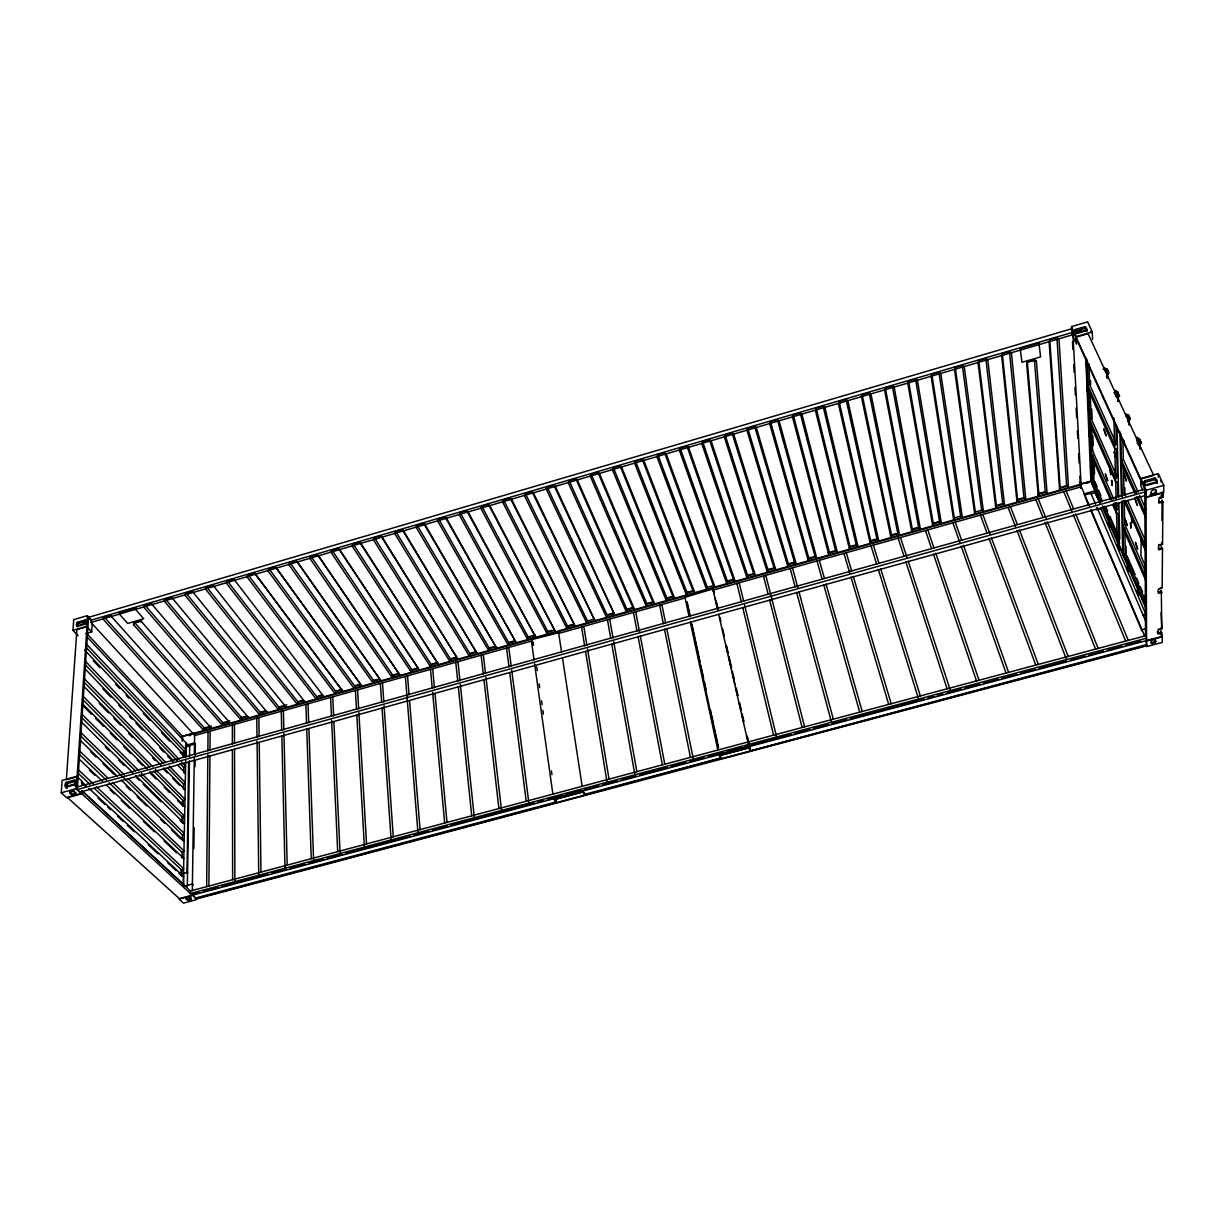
<?xml version="1.0" encoding="UTF-8"?>
<svg xmlns="http://www.w3.org/2000/svg" width="1225" height="1225" viewBox="0 0 1225 1225"><rect width="100%" height="100%" fill="white"/><g stroke="black" fill="none" stroke-linecap="round" stroke-linejoin="round"><path stroke-width="1.5" d="M1157.12 483.37A5.773 4.287 -3.5 0 0 1154.777 479.633L1154.792 477.964L1144.548 480.828L1144.548 482.497A5.757 4.287 -3.5 0 0 1144.364 484.227M1158.253 477.26L1158.283 473.616L1140.781 478.516L1140.827 485.758L1142.833 490.184M192.233 895.215L81.478 793.402L67.283 797.353L179.386 898.645L1161.683 636.556L1160.978 631.074L1161.729 632.804L1158.069 633.784L1158.084 629.895L1161.759 628.9L1161.315 590.527M208.893 886.012L209.934 756.085M209.98 750.343L210.133 731.233M206.657 886.609L207.837 754.753M207.882 750.94L208.051 731.83M1161.132 612.515L1161.759 628.9M1161.912 520.411L1162.096 500.152L1162.923 501.959L1162.54 544.283L1158.59 545.37L1158.574 549.857L1162.494 548.785L1161.698 546.993M1162.158 492.159L1162.969 497.12L1158.881 498.269L1158.85 503.092L1162.923 501.959M1161.683 636.556L1161.729 632.804M1162.494 548.785L1162.127 588.107L1158.329 589.133L1158.314 593.298L1162.096 592.272M1162.969 497.12L1163.015 492.404L1146.003 497.136L1146.569 640.583M1160.902 633.585L1162.28 636.786L1162.219 642.436L1146.738 646.57L1146.278 639.894L1146.6 645.835L196.337 898.982L192.248 894.51L199.644 892.535M1158.283 473.616L1163.75 485.36L1163.673 492.634L1146.156 497.503L1144.839 494.594M193.856 848.695L194.162 827.732M195.051 766.728L195.127 761.016M195.219 755.304L195.372 743.866L194.499 742.917L185.358 745.474L186.231 746.423L186.062 755.886M81.998 785.179L82.243 781.473L76.746 776.359L62.138 780.447L61.25 792.805L66.839 797.858L81.463 793.785L81.646 790.737L190.411 890.988L190.365 893.5L1146.569 638.179L1145.543 635.76L1144.808 489.142L77.497 786.894M192.233 895.582L179.003 899.104L183.444 903.131L196.628 899.609L192.248 894.51M192.31 890.697L194.285 758.168M194.331 754.355L194.653 732.795M188.573 762.547L187.012 873.701M187.318 886.517L189.462 760.694M189.523 756.882L189.722 745.443L195.372 743.866M180.994 875.37L181.101 869.643M182.05 821.898L182.157 816.156M182.387 804.702L182.464 800.89M183.321 756.958L183.444 751.231M88.858 788.272L183.551 876.38L181.713 875.829L181.836 870.209L94.233 788.272M182.066 858.005L182.173 852.462L109.117 782.775M80.008 735.322L182.51 834.991L182.403 840.442L184.209 840.978L121.244 780.049M135.669 775.486L184.531 823.659L182.739 823.154L182.847 817.764L139.482 774.828M149.848 771.474L184.852 806.601L183.076 806.096L183.168 800.798L153.615 771M183.398 789.298L183.505 784.077L167.503 767.662M179.845 763.451L183.811 767.585L183.719 772.73L185.465 773.22L177.518 764.967M186.032 742.901L185.771 756.882L184.041 756.407L184.133 751.338L85.811 647.076M183.291 885.767L185.695 760.572M183.658 885.66L183.536 872.828M182.203 741.324L182.311 736.256L192.892 733.285M182.586 739.747L182.648 736.47L86.96 633.692M194.622 735.276L90.987 622.438L91.125 620.141L88.552 617.339L1071.768 328.744L1145.972 491.684L1145.987 495.359L80.13 792.146L77.313 789.574L88.552 617.339M85.827 633.555L91.722 631.84L92.227 623.801M81.463 793.785L75.935 788.716L76.746 776.359M91.722 631.84L86.638 626.343L87.343 615.654L73.73 619.651L72.964 630.339L78.109 635.821M133.54 624.658L133.663 623.157L140.844 620.922L229.994 722.964L228.937 721.693L223.333 723.271L222.292 725.123L133.54 624.658L134.75 622.698L223.333 723.271M1110.08 469.696L1110.723 474.749L1110.508 469.573M1111.488 480.537L1112.116 485.529L1111.917 480.414M1130.323 523.014L1130.905 528.205L1130.736 523.075M1131.364 517.808L1131.977 522.845L1131.808 517.67M1139.02 589.011L1136.739 583.697M1139.158 441.368L1140.123 440.035L1139.158 440.311C1137.014 438.535 1140.598 437.922 1139.357 440.142L1138.423 440.403M1060.222 488.147L1059.625 489.985L1049.075 341.698L1049.748 339.769L1056.915 337.656L1058.951 338.804L1068.491 487.489L1066.653 486.34L1060.222 488.147L1049.886 341.668M1038.892 494.134L1038.279 495.972L1026.657 364.101L1027.331 362.156L1034.941 360.104L1036.396 361.252L1047.115 493.491L1045.308 492.327L1038.892 494.134L1027.331 362.156M1017.638 500.106L1017.01 501.944L1001.621 355.602L1002.31 353.673L1009.431 351.575L1011.421 352.739L1025.815 499.478L1024.023 498.315L1017.638 500.106L1002.509 355.572M996.446 506.063L995.818 507.9L978.025 362.523L978.729 360.579L985.834 358.496L987.779 359.66L1004.592 505.435L1002.816 504.271L996.446 506.063L978.959 362.462M955.24 367.469L975.33 511.989L974.702 513.826L954.52 369.414L955.24 367.469L962.314 365.402L964.243 366.566L983.43 511.376L981.684 510.212L962.314 365.402M932.133 376.213L954.29 517.899L953.647 519.737L931.107 376.274L931.842 374.329L938.886 372.262L940.785 373.426L962.36 517.287L960.63 516.123L938.886 372.262M908.537 381.159L933.327 523.795L932.669 525.632L907.771 383.103L908.537 381.159L915.55 379.107L917.418 380.286L941.351 523.197L939.636 522.018L915.856 380.99M885.66 389.826L912.441 529.659L911.752 531.497L884.542 389.917L885.308 387.973L892.29 385.921L894.143 387.1L920.404 529.077L918.719 527.898L892.29 385.921M862.17 394.756L891.616 535.509L890.927 537.362L861.389 396.701L862.17 394.756L869.138 392.704L870.96 393.899L899.548 534.927L897.879 533.748L869.505 394.572M839.125 401.509L870.853 541.343L870.148 543.18L838.329 403.454L839.125 401.509L846.062 399.472L847.868 400.667L878.738 540.776L877.1 539.597L846.062 399.472M816.616 410.084L850.165 547.162L849.461 548.999L815.345 410.191L816.172 408.231L823.077 406.21L824.854 407.404L858.021 546.595L856.397 545.416L823.522 408.063M793.769 416.791L829.555 552.95L828.835 554.787L792.452 416.898L793.295 414.938L800.17 412.932L801.931 414.127L837.364 552.398L835.756 551.204L800.17 412.932M770.494 421.63L809.005 558.722L808.27 560.56L769.652 423.574L770.494 421.63L777.354 419.624L779.085 420.818L816.784 558.171L815.192 556.992L777.86 421.446M748.337 430.097L788.533 564.48L787.782 566.317L746.944 430.235L747.801 428.275L754.631 426.285L756.33 427.479L796.265 563.929L794.688 562.75L754.631 426.285M725.185 434.906L768.121 570.207L767.371 572.044L724.297 436.866L725.185 434.906L731.983 432.915L733.668 434.125L775.823 569.671L774.261 568.477L732.55 434.722M703.242 443.312L747.786 575.918L747.02 577.771L701.757 443.481L702.645 441.521L709.428 439.53L711.082 440.74L755.442 575.398L753.911 574.203L709.428 439.53M680.197 448.105L727.528 581.615L726.731 583.468L679.293 450.065L680.197 448.105L686.949 446.114L688.588 447.339L735.122 581.109L733.622 579.9L686.949 446.114M657.825 454.659L707.315 587.296L706.519 589.133L656.906 456.619L657.825 454.659L664.547 452.683L666.17 453.908L714.879 586.79L713.394 585.581L665.206 454.475M636.234 462.973L687.179 592.946L686.383 594.799L634.611 463.142L635.545 461.197L642.237 459.222L643.829 460.447L694.713 592.456L693.243 591.246L642.237 459.222M613.342 467.705L667.12 598.581L666.293 600.434L612.393 469.665L613.342 467.705L620.018 465.745L621.58 466.97L674.607 598.106L673.153 596.897L620.018 465.745M591.216 474.182L647.106 604.201L646.279 606.053L590.266 476.142L591.216 474.182L597.877 472.237L599.423 473.462L654.563 603.726L653.124 602.516L598.627 473.998M1103.832 369.307L1103.036 369.307L1107.17 369.108L1107.568 370.486L1106.634 370.746L1106.497 369.276L1104.506 368.342L1107.323 370.333L1107.676 371.925L1106.558 371.175M569.181 480.644L627.185 609.805L626.343 611.658L568.216 482.604L569.181 480.644L575.811 478.699L577.327 479.94L634.596 609.33L633.172 608.121L576.592 480.445M558.998 632.667L532.492 639.358L531.742 640.308L533.38 642.88M613.281 613.71L607.309 615.394L606.467 617.232L546.243 489.051L547.223 487.075L553.822 485.146L555.323 486.386L614.69 614.935L553.822 485.146M1118.088 394.373L1114.903 390.622L1118.425 395.093L1117.491 391.587L1116.633 392.061M593.467 619.283L587.51 620.952L586.653 622.805L524.346 495.451L525.357 493.491L531.926 491.562L533.411 492.802L594.845 620.493L531.926 491.562M573.713 624.827L567.772 626.496L566.899 628.348L502.541 501.852L503.552 499.877L510.105 497.962L511.56 499.203L575.076 626.052L510.963 499.647M1128.072 419.027L1127.781 415.153L1125.729 414.142L1128.072 419.027L1129.618 417.449L1128.654 416.776L1128.883 418.491L1128.439 414.907L1126.877 414.571M554.022 630.37L548.096 632.023L547.223 633.876L480.812 508.222L481.838 506.247L488.362 504.333L489.801 505.588L555.354 631.595L489.25 506.017M534.391 635.882L528.496 637.536L527.592 639.389L459.161 514.561L460.202 512.586L466.71 510.687L468.118 511.928L535.708 637.107L466.71 510.687M514.822 641.379L508.942 643.033L508.038 644.871L437.601 520.885L438.642 518.91L445.134 517.011L446.513 518.267L516.138 642.604L445.134 517.011M495.329 646.846L489.464 648.5L488.561 650.353L416.102 527.179L417.158 525.203L423.62 523.32L424.998 524.576L496.615 648.086L423.62 523.32M475.897 652.312L470.063 653.951L469.129 655.804L394.695 533.457L395.767 531.482L402.198 529.598L403.546 530.854L477.168 653.553L402.198 529.598M456.527 657.748L450.708 659.387L449.774 661.24L373.349 539.704L374.437 537.729L380.853 535.861L382.185 537.117L457.782 658.989L381.863 537.484M437.218 663.184L431.414 664.808L430.465 666.66L352.096 545.937L353.198 543.961L359.583 542.093L360.885 543.349L438.458 664.425L360.609 543.686M417.97 668.59L412.197 670.213L411.233 672.066L330.918 552.138L332.021 550.163L338.391 548.31L339.677 549.566L419.195 669.83L339.432 549.887M398.799 673.98L393.026 675.587L392.061 677.44L309.803 558.324L310.936 556.349L317.275 554.496L318.531 555.767L399.993 675.22L318.347 556.058M379.673 679.339L373.931 680.962L372.951 682.815L288.778 564.48L289.912 562.52L296.236 560.667L297.476 561.938L380.853 680.595L297.338 562.229M360.625 684.698L354.898 686.306L353.903 688.159L267.831 570.62L268.979 568.66L275.273 566.808L276.498 568.078L361.788 685.954L276.375 568.339M341.622 690.043L335.91 691.635L334.915 693.488L246.945 576.745L248.108 574.77L254.387 572.933L255.581 574.219L342.77 691.283L255.52 574.448M316.999 696.948L315.989 698.801L226.15 582.84L227.314 580.864L233.577 579.027L234.756 580.313L323.829 696.612L322.696 695.356L316.999 696.948L227.314 580.864M298.15 702.247L297.139 704.099L205.417 588.919L206.596 586.943L212.828 585.106L213.992 586.392L304.933 701.91L303.815 700.654L298.15 702.247L206.596 586.943M279.361 707.529L278.335 709.382L184.761 594.967L185.955 592.992L192.172 591.17L193.305 592.456L286.114 707.192L285.012 705.937L279.361 707.529L185.955 592.992M260.619 712.797L259.593 714.65L164.181 601L165.39 599.025L171.577 597.203L267.341 712.475L266.254 711.22L260.619 712.797L165.39 599.025M241.953 718.034L240.912 719.887L143.677 607.003L144.887 605.028L151.058 603.221L248.629 717.728L247.573 716.457L241.953 718.034L146.142 606.482M204.789 728.477L203.718 730.33L102.885 618.962L104.125 616.987L110.235 615.18L211.404 728.186L210.363 726.915L204.789 728.477L105.396 618.395M1026.657 364.101L1027.852 362.187M1091.965 473.662L1091.613 474.167A2.971 2.22 -5.4 0 0 1091.46 475.821L1091.613 479.419L1094.553 485.743L1094.446 483.232M1092.118 477.245L1091.781 477.765A2.955 2.22 -5.4 0 0 1091.613 479.419M1117.751 398.431L1118.057 397.375A1.975 1.424 -6 0 0 1118.486 395.997M1117.812 401.264L1117.705 399.763M1107.033 375.263L1106.925 373.793M1107.124 378.112L1107.017 376.642M1106.742 372.997L1104.644 369.812L1106.497 369.276L1107.599 373.916C1110.83 373.855 1106.313 368.296 1107.553 372.522L1107.323 370.333L1105.164 368.158M1128.899 419.869L1130.2 419.226L1129.128 416.638M1118.119 394.971L1119.068 394.71L1119.466 396.104L1116.434 397.742M1140.919 441.766L1139.97 442.608L1140.919 441.766L1141.332 443.19L1138.224 444.874M1139.572 442.761L1140.245 441.26L1139.066 440.296L1139.74 443.144L1138.653 438.734M532.018 638.914L531.65 639.695M181.836 870.209L183.689 868.663L96.285 786.618M182.173 852.462L184.026 850.931L112.501 782.469M182.51 834.991L184.347 833.475L128.426 778.916M182.847 817.764L184.669 816.279L141.396 773.266M183.168 800.798L184.975 799.312L155.483 769.468M183.505 784.077L185.297 782.607L169.341 766.176M184.133 751.338L185.894 749.899L86.485 644.136M183.811 767.585L185.603 766.13L181.637 761.996M1106.987 371.512L1107.645 371.037L1107.415 373.12L1106.956 370.241L1105.103 370.777M1115.577 390.423C1117.721 390.346 1118.211 398.186 1117.736 394.68L1118.41 394.22L1117.261 393.286M1088.841 363.902L1089.775 384.926L1088.045 386.028L1114.658 445.134L1116.45 444.032L1115.96 425.152M1090.143 393.302L1091.261 418.766L1089.576 419.823L1115.577 478.47L1117.322 477.413L1116.572 448.718L1114.765 448.794L1088.213 389.734M1091.536 425.136L1092.685 450.999L1091.031 452.01L1111.963 499.907M1122.927 440.433L1123.325 459.252L1121.503 460.355L1136.279 493.154M1122.253 493.553L1124.029 492.496L1123.463 465.822M1124.198 500.55L1124.703 524.116L1122.973 525.127L1145.758 577.297M1127.628 421.492L1128.148 419.624M1106.573 371.588L1107.354 371.221M139.757 621.381L140.844 620.922L141.916 622.208L139.757 621.381L133.663 623.157M1141.317 442.638L1137.076 442.96L1138.04 442.684L1138.301 444.154M1119.451 395.537L1116.404 396.456L1115.087 393.975M1071.936 334.088L1071.523 326.6L1087.601 321.869L1092.271 331.898L1092.577 339.402M85.214 619.972A4.793 3.185 -37.8 0 1 84.938 624.168L76.961 626.496A4.793 3.185 -37.8 0 1 77.252 622.315L85.214 619.972L86.378 621.243L78.415 623.571A4.777 3.185 -37.8 0 0 77.543 626.603M1075.351 329.479L1084.768 326.723A5.298 3.706 -8 0 1 1086.575 330.658L1077.143 333.414A5.283 3.706 -8 0 1 1075.351 329.479L1075.443 331.209A5.283 3.69 -8 0 0 1075.856 334.103M1075.443 331.209L1084.845 328.453A5.283 3.69 -8 0 1 1086.881 331.623M91.125 620.141L1071.967 332.557L1071.768 328.744M79.426 625.271L86.01 623.326A2.236 1.317 3.4 0 1 83.775 623.234A7.013 4.134 3.4 0 1 81.738 621.381M1075.014 333.491L1086.973 329.984M90.987 622.438L1072.947 334.701L1071.967 332.557M72.964 630.339L86.638 626.343M1073.054 336.553L1076.484 344.103L1076.101 336.63L1092.271 331.898M1029.107 361.651L1034.941 360.104M1106.619 370.18L1107.553 369.919M1107.369 371.803L1108.303 371.527L1108.502 373.656M1106.588 375.279L1107.415 375.049L1107.017 372.553M1107.415 375.049L1106.604 375.6A1.945 1.378 -6.7 0 0 1106.343 372.936M1113.831 392.643L1114.765 392.368L1115.852 395.629M1116.863 391.77L1117.797 392.245M1114.903 390.622L1115.378 392.98L1117.246 392.429M1117.353 393.332L1118.303 393.057M1118.303 393.623L1117.368 393.899L1117.338 392.383M1115.378 392.98L1117.874 395.568M1117.935 398.079L1117.782 396.563M1127.796 415.995L1128.96 416.944L1128.761 419.149L1127.796 415.995L1125.729 414.142M1125.898 415.688L1127.781 415.153L1128.623 417.067M1127.888 416.025L1128.838 415.75M1126.357 416.699L1128.256 416.163L1128.286 418.047M1127.903 416.592L1128.853 416.316M1128.669 417.71L1129.618 417.449M1128.684 418.276L1129.634 418.016M1128.73 421.339C1126.602 421.614 1130.415 421.186 1128.317 419.287M1137.321 437.631L1139.066 439.453L1139.082 441.72L1139.893 441.368L1137.321 437.325M1140.123 440.035L1139.633 439.239L1137.137 439.989L1136.632 437.524M1137.627 441.031L1139.541 440.495L1139.74 442.715L1137.627 441.031L1137.642 443.266M1139.158 440.862L1140.123 440.602M1139.066 444.951L1137.642 442.899M203.947 728.094L211.312 726.027M222.353 722.918L229.718 720.851M240.774 717.743L246.286 716.196M261.017 712.062L264.692 711.021M279.422 706.886L286.788 704.819M297.828 701.711L303.356 700.164M318.087 696.03L321.762 694.988M336.492 690.854L342.005 689.308M354.898 685.678L360.41 684.132M373.303 680.503L376.978 679.477M391.709 675.327L399.074 673.26M410.115 670.167L417.48 668.084M432.211 663.95L437.723 662.403M450.616 658.774L456.144 657.228M470.859 653.093L476.387 651.532M489.265 647.918L494.793 646.371M509.523 642.222L515.036 640.675M527.929 637.061L535.294 634.979M546.335 631.886L551.862 630.324M566.578 626.189L573.943 624.122M607.079 614.812L612.607 613.266M627.322 609.116L632.85 607.569M645.743 603.956L653.093 601.873M667.824 597.739L673.352 596.192M686.23 592.563L693.595 590.496M726.731 581.186L734.097 579.119M746.974 575.505L754.34 573.438M767.233 569.809L774.583 567.742M789.313 563.607L794.841 562.045M807.719 558.432L815.084 556.364M827.978 552.735L835.327 550.668M850.058 546.534L857.423 544.467M870.317 540.837L877.667 538.77M890.56 535.157L896.088 533.595M912.64 528.94L918.168 527.393M932.899 523.259L940.264 521.192M995.481 505.665L1002.846 503.597M1017.577 499.463L1023.089 497.901M1037.82 493.767L1045.185 491.7M1059.901 487.565L1067.266 485.498M627.185 609.805L633.172 608.121M647.106 604.201L653.124 602.516M667.12 598.581L673.153 596.897M687.179 592.946L693.243 591.246M707.315 587.296L713.394 585.581M727.528 581.615L733.622 579.9M747.786 575.918L753.911 574.203M768.121 570.207L774.261 568.477M788.533 564.48L794.688 562.75M809.005 558.722L815.192 556.992M829.555 552.95L835.756 551.204M850.165 547.162L856.397 545.416M870.853 541.343L877.1 539.597M891.616 535.509L897.879 533.748M912.441 529.659L918.719 527.898M933.327 523.795L939.636 522.018M954.29 517.899L960.63 516.123M975.33 511.989L981.684 510.212M1092.715 480.583L1080.174 484.105L1089.469 506.017M182.648 736.47L1092.501 480.981M534.192 638.24L558.906 632.054M711.572 588.444L684.989 596.652M194.637 733.729L1080.542 485.008L1080.726 488.362M194.622 735.597L531.42 641.088L533.732 645.33M717.345 608.641L713.103 590.113L1081.307 486.8M1085.748 357.654L1090.694 477.49L1091.521 482.926L1094.92 490.842L1084.293 493.813L1084.355 495.084L1090.924 493.231L1095.502 504.164M1099.759 503.23L1094.982 492.098L1099.483 501.515M186.062 747.02L189.89 745.948M1091.062 493.798L1095.518 492.542L1099.238 501.193M65.982 782.438L74.526 780.049L75.797 781.228L67.252 783.617L65.982 782.438A5.222 3.614 -42.1 0 0 65.645 787.292L66.916 788.456A5.206 3.614 -42.2 0 1 67.252 783.617M1144.548 482.497L1154.777 479.633M75.246 783.893L68.309 785.838L65.813 783.556M1144.548 485.238L1157.273 481.685M65.645 787.292L74.204 784.888L75.475 786.067M61.25 792.805L75.935 788.716M1146.156 497.503L1146.141 490.276L1163.75 485.36M77.313 789.574L1145.972 491.684M1150.137 494.456L1156.599 492.664M1096.421 509.814L1100.877 508.559M1101.015 508.865L1145.743 614.138M1102.944 506.66L1117.261 539.873L1119.788 539.168L1118.869 503.016M1146.156 567.879L1140.904 555.905L1141.225 539.766M183.719 873.348L187.747 872.261M1143.078 615.363L1146.232 614.521M1141.991 629.757L1145.237 628.884M190.411 890.988L1145.543 635.76M203.35 891.54L218.142 887.589M221.832 886.609L268.061 874.267M271.751 873.287L286.543 869.337M290.248 868.357L305.04 864.406M308.731 863.411L323.522 859.475M327.213 858.48L342.005 854.529M345.71 853.549L410.421 836.277M414.111 835.297L428.903 831.346M432.609 830.351L447.401 826.416M451.091 825.42L534.299 803.217M537.989 802.237L543.548 800.752M547.238 799.757L562.03 795.821M565.736 794.826L580.512 790.875M584.218 789.895L599.01 785.945M602.7 784.965L617.492 781.014M621.197 780.034L635.989 776.083M639.68 775.088L667.411 767.692M671.116 766.697L685.908 762.762M689.598 761.766L704.39 757.816M708.096 756.836L722.888 752.885M726.578 751.905L741.37 747.954M745.076 746.959L791.289 734.632M794.994 733.637L809.786 729.702M813.477 728.707L828.268 724.756M831.974 723.776L846.766 719.825M850.456 718.845L924.416 699.107M928.106 698.112L933.664 696.642M937.355 695.647L942.898 694.162M946.603 693.182L961.395 689.231M965.086 688.251L979.877 684.3M983.583 683.32L998.375 679.37M1002.065 678.374L1016.857 674.424M1020.563 673.444L1035.355 669.493M1039.045 668.513L1066.776 661.102M1070.482 660.122L1085.273 656.171M1088.964 655.191L1103.756 651.241M1107.461 650.245L1122.253 646.31M1125.943 645.315L1140.735 641.364M1146.723 640.935L1162.28 636.786M555.522 799.404L582.901 792.116L584.754 795.056L556.303 802.635L554.772 799.205L582.855 791.656L585.152 794.948L720.438 758.168L585.045 794.244L582.288 790.921L554.833 798.195L554.006 799.098L555.905 802.743L195.969 898.645M749.93 747.556L719.841 755.35L748.368 747.572L750.251 750.971L720.989 758.75L719.795 755.289L719.978 756.055M1152.955 642.467L1155.956 641.67M195.969 897.925L555.813 802.038M1146.309 644.672L750.649 750.848L1146.6 645.361M1127.812 416.408L1128.608 416.194M1126.908 415.857L1128.439 414.907M582.396 791.626L554.512 799.067L555.905 802.743M557.574 631.932L558.539 632.146M711.648 588.674L714.206 592.18M76.639 625.393L77.864 626.572M1139.556 441.322L1139.74 443.144M1128.271 417.005L1128.975 417.817M1160.887 496.171L1161.775 494.808M1159.845 633.968L1160.626 632.712M1124.78 528.327L1123.049 528.419L1145.773 580.528M1092.868 455.302L1091.184 455.378L1110.57 499.815M1091.46 423.283L1089.729 423.345L1115.669 481.946L1117.445 481.869L1117.812 496.431M1139.082 441.322L1139.556 442.347A2.021 1.485 -4.6 0 1 1139.02 444.92M1086.253 359.798L1092.287 482.941M712.582 589.026L685.127 597.264M1159.401 497.396L1161.499 497.84L1161.928 496.186M1159.095 544.513L1161.116 544.957L1161.53 543.333M1160.917 547.054L1161.622 548.601L1159.08 548.433A3.461 2.634 -1.8 0 1 1158.36 548.065M1159.585 588.567L1161.514 587.541M1160.58 590.588L1161.254 592.119L1158.804 591.92A3.338 2.588 -0.8 0 1 1158.1 591.553M1158.559 629.038L1160.427 629.497L1160.825 627.95M1036.396 361.252L1034.405 360.104L1045.308 492.327M1115.868 395.216L1117.215 395.752M1137.642 442.271L1139.051 442.899M65.568 785.439L66.671 786.465A2.848 1.347 74.5 0 1 67.406 787.461M82.749 791.396L185.281 885.951L192.402 884.037L193.336 884.909M81.325 782.53L85.52 786.419M98.061 798.088L105.028 804.565M107.831 807.153L110.617 809.74M117.585 816.217L123.158 821.408M127.339 825.298L134.321 831.775M148.256 844.729L158.01 853.794M167.779 862.859L176.14 870.638M178.927 873.226L181.713 875.829M81.891 781.795L86.072 785.684M77.543 772.669L90.053 784.383M78.247 769.683L93.513 784.015M89.456 770.203L94.983 775.44M110.189 789.865L114.338 793.8M121.244 800.338L129.544 808.209M143.356 821.317L154.427 831.79M164.089 840.963L176.538 852.768M78.951 758.949L102.425 781.228M106.56 785.164L183.873 858.557M78.783 753.85L106.361 780.141M79.487 750.864L108.367 778.518M90.589 751.706L96.071 757.004M102.915 763.619L113.879 774.215M126.221 786.144L130.325 790.11M137.185 796.74L146.77 806.004M160.475 819.249L164.594 823.231M171.439 829.846L181.04 839.125M80.176 740.313L117.141 776.068M80.697 732.351L124.338 774.935M81.386 721.969L132.958 772.822M105.289 746.882L109.362 750.894M118.871 760.266L124.307 765.61M136.542 777.661L139.252 780.325M143.34 784.352L160.996 801.732M180.029 820.474L182.739 823.154M81.202 717.115L135.408 770.801M81.891 714.144L138.685 770.586M82.014 704.773L91.446 714.236M95.489 718.294L103.574 726.394M110.311 733.147L117.049 739.9M123.786 746.653L130.524 753.406M137.261 760.174L142.651 765.564M150.736 773.679L156.126 779.085M164.211 787.185L169.601 792.59M177.686 800.691L183.076 806.096M82.565 703.916L147.168 768.764M82.381 699.184L149.573 766.927M83.07 696.213L152.803 766.758M99.225 703.41L108.566 712.95M113.91 718.401L120.601 725.215M128.61 733.392L132.622 737.496M152.666 757.938L155.33 760.664M163.354 768.841L167.366 772.944M172.71 778.396L179.386 785.21M83.729 686.153L161.133 765.242M163.798 767.968L185.159 789.788M83.545 681.544L163.507 763.573M84.219 678.573L165.344 762.072M84.877 668.682L173.552 760.832M102.885 688.848L110.832 697.102M118.779 705.355L121.443 708.096M129.391 716.349L132.04 719.106M136.006 723.225L142.636 730.1M159.863 747.985L163.844 752.104M167.81 756.238L173.123 761.736M84.693 664.18L177.212 760.694M85.367 661.224L179.003 759.224M93.345 660.734L99.914 667.671M115.686 684.3L119.637 688.465M126.206 695.402L128.839 698.173M143.294 713.425L149.863 720.361M161.685 732.841L169.571 741.156M180.09 752.257L184.041 756.407M84.693 650.092L185.771 756.882M86.96 636.786L187.792 744.8M77.252 622.315L78.415 623.571M1161.897 500.413L1161.468 502.066L1159.386 501.622A3.583 2.68 -2.8 0 1 1158.636 501.255M87.343 615.654L91.125 619.804M1117.491 391.587L1117.751 392.429M749.424 747.709L719.274 755.748M1128.807 564.909L1128.393 563.929M1160.795 631.365L1160.412 632.912L1158.528 632.437A3.216 2.542 0.3 0 1 1157.334 631.579M110.235 615.18L111.307 616.497M248.108 574.77L335.91 691.635M268.979 568.66L354.898 686.306M289.912 562.52L373.931 680.962M310.936 556.349L393.026 675.587M332.021 550.163L412.197 670.213M353.198 543.961L431.414 664.808M1138.209 443.588L1136.494 439.346M374.437 537.729L450.708 659.387M395.767 531.482L470.063 653.951M1107.798 370.716L1108.303 371.527M418.123 526.857L489.464 648.5M439.576 520.564L508.942 643.033M1115.577 496.998L1115.332 497.962M461.105 514.255L528.496 637.536M1128.822 565.751L1126.709 560.453M481.838 506.247L548.096 632.023M503.552 499.877L567.772 626.496M525.357 493.491L587.51 620.952M548.019 488.79L607.309 615.394M1107.568 370.486L1107.17 369.108M1119.466 396.104L1119.068 394.71M1140.919 442.332L1141.332 443.19M1129.358 418.583L1129.833 419.608M1143.338 482.267L1144.625 485.069A5.757 4.287 -3.5 0 0 1145.099 485.85M1071.523 326.6L1076.101 336.63M1140.781 478.516L1146.141 490.276M1144.839 492.817L1145.987 495.359M1161.729 542.507L1162.54 544.283M1089.775 384.926L1115.669 442.302M1123.325 459.252L1138.132 492.052M1139.694 495.513L1145.926 509.324M1137.841 496.6L1145.605 513.872M1087.249 386.748A3.17 2.282 -7 0 0 1087.387 387.314L1088.367 389.473M1121.595 463.984L1134.763 493.308M1136.325 496.753L1145.62 517.455M1087.494 390.27A3.17 2.282 -6.9 0 0 1087.586 391.403L1089.255 395.139M1115.5 454.766L1114.076 451.887L1115.562 457.063M1091.261 418.766L1116.557 475.698M1124.029 492.496L1125.545 495.926M1127.827 501.056L1146.064 542.078M1125.285 500.397L1145.743 546.549M1123.846 500.428L1145.758 549.948M1140.766 539.903L1146.095 551.939M1089.653 431.338A3.062 2.251 -6.2 0 0 1089.484 433.022L1091.123 436.712M1089.592 435.733A3.062 2.251 -6.1 0 0 1089.668 436.85L1090.602 438.979M1092.685 450.999L1113.663 498.897M1115.148 502.327L1116.649 505.741M1124.703 524.116L1146.018 572.825M1113.448 503.337L1116.434 510.182L1118.149 509.171L1118.012 503.705M1112.805 504.93L1116.526 513.489L1118.257 513.397L1118.946 539.398L1104.598 506.201M1097.125 486.754L1094.859 481.517L1092.409 482.206L1100.693 501.423M1098.626 490.245L1100.892 495.497M1106.19 507.717L1107.691 511.208M1109.957 516.46L1116.756 532.186M1126.923 555.691L1135.116 574.632M1136.601 578.077L1138.837 583.238M1140.322 586.683L1142.557 591.843M1144.043 595.289L1146.263 600.449M1091.46 475.821L1093.037 479.48M1102.347 500.964L1094.032 481.747L1092.96 457.185M1146.141 602.409L1125.331 554.205L1124.826 530.18M1109.069 520.013L1107.722 516.399M1157.319 632.054L1158.069 633.784M1145.896 606.314L1123.631 554.665L1126.173 553.976L1126.02 546.396M1092.532 482.88L1100.892 502.403M1102.393 505.91L1122.682 552.934M1122.422 500.765L1123.555 555.032L1146.141 607.447M1091.904 482.91L1100.173 502.143M1102.439 507.395L1146.217 609.07M1096.896 507.165L1146.064 622.116M1080.159 481.869L1081.047 483.967M1090.939 509.508L1144.717 636.204M1085.09 496.814L1088.78 505.527M1091 510.764L1141.991 630.967M720.591 758.872L719.626 754.278L747.786 746.699L749.271 747.005L750.649 750.848M1066.179 491.041L1073.483 508.62M1075.673 513.888L1128.317 640.43M1063.759 491.715L1071.783 511.055M1073.238 514.577L1125.714 641.119M1038.249 498.881L1046.012 518.236M1047.421 521.758L1098.182 648.484M1035.845 499.555L1042.873 517.149M1044.986 522.432L1095.579 649.173M1010.457 506.675L1017.332 524.514M1019.384 529.858L1068.169 656.478M1008.068 507.349L1015.602 526.964M1016.964 530.532L1066.286 658.943M982.787 514.439L990.06 534.085M991.377 537.653L1038.325 664.455M713.103 590.113L714.206 593.114M1116.526 455.945L1116.817 457.201M980.398 515.112L986.998 532.967M988.973 538.326L1035.753 665.129M1137.458 584.738L1137.168 583.59M1119.145 539.597L1119.482 543.915L1117.322 538.663M955.224 522.172L961.594 540.057M963.493 545.416L1008.619 672.387M952.866 522.845L959.833 542.507M961.089 546.09L1006.062 673.076M927.8 529.874L933.909 547.774M935.732 553.149L979.051 680.288M925.442 530.532L931.597 548.647M933.45 554.083L976.509 680.947M900.498 537.53L907.005 557.482M908.2 561.111L950.217 689.935M898.155 538.188L904.05 556.334M905.826 561.785L947.093 688.802M873.318 545.156L878.983 563.332M880.683 568.783L920.342 695.953M870.975 545.814L876.625 563.99M878.325 569.441L918.398 698.449M846.261 552.751L851.666 570.942M853.289 576.393L891.203 703.732M843.933 553.409L849.859 573.423M850.946 577.052L888.692 704.406M819.311 560.315L824.486 578.522M826.033 583.988L862.201 711.495M816.998 560.958L822.143 579.18M823.69 584.647L859.705 712.154M792.483 567.833L797.965 588.138M798.96 591.828L833.322 719.182M790.186 568.492L795.147 586.943M796.633 592.487L831.346 721.693M1090.924 331.363L1091.215 332.603M765.778 575.337L804.595 726.854M763.481 575.98L768.197 594.462M769.606 600.005L802.13 727.512M739.196 582.794L743.682 601.291M744.586 604.997L776.451 736.347M736.899 583.437L741.37 601.934M742.718 607.493L773.542 735.153M716.61 602.639L718.386 610.295M720.009 617.492L720.867 621.197M722.566 628.624L724.281 636.035M726.41 645.315L728.201 652.956M728.967 656.447L731.601 667.793M732.382 671.285L734.158 678.926M736.286 688.205L738.001 695.616M739.701 703.043L741.401 710.454M742.182 713.961L743.958 721.586M747.296 736.225L749.072 743.851M715.094 597.831L717.636 608.886M726.103 645.789L727.803 653.17M728.645 656.86L731.187 667.931M733.3 677.165L735 684.545M735.842 688.236L737.542 695.616M739.242 702.997L740.926 710.378M741.783 714.068L743.468 721.448M746.852 736.21L748.552 743.59M749.394 747.281L750.251 750.971M718.631 614.2L748.368 743.851M687.103 601.766L690.318 616.711M691.941 624.199L700.011 661.577M700.822 665.313L703.64 678.39M704.452 682.126L706.059 689.598M710.5 710.163L718.57 747.541M719.779 753.145L720.989 758.75M686.842 602.44L689.859 616.267M691.375 623.479L713.103 723.99M713.823 727.497L718.325 748.138M689.078 616.527L685.081 597.968L558.722 633.432L561.617 652.297M690.272 622.086L717.835 750.052M661.852 604.492L665.634 623.05M666.768 628.624L693.258 758.566M659.601 605.119L663.353 623.693M664.486 629.267L690.441 757.356M1107.048 373.395L1107.431 375.355M635.714 611.826L639.618 632.268M640.323 635.989L664.792 764.216M633.463 612.454L637 631.043M638.057 636.617L662.388 764.859M609.698 619.13L613.051 637.965M613.71 641.732L636.847 771.658M607.462 619.758L610.785 638.593M611.78 644.243L634.78 774.185M583.789 626.404L586.897 645.253M587.525 649.02L609.039 779.085M581.553 627.016L584.647 645.881M585.581 651.532L606.957 781.611M562.489 657.963L582.151 786.282M555.767 798.884L556.303 802.635M536.749 666.768L537.285 670.55M539.153 683.795L539.689 687.577M541.542 700.822L542.078 704.605M542.889 710.286L543.41 714.068M551.418 770.831L551.939 774.613M531.42 641.088L534.069 659.984M534.59 663.766L552.858 794.106M1107.385 372.369L1107.599 373.916M508.773 647.443L511.223 666.354M511.713 670.136L528.817 802.482M506.583 648.056L509.003 666.967M509.722 672.647L526.214 801.227M986.048 360.395L1002.816 504.271M483.308 654.594L485.513 673.52M485.958 677.303L501.484 809.786M481.119 655.207L483.308 674.133M483.967 679.814L498.912 808.515M1139.572 443.588L1139.755 445.196M457.936 661.714L459.926 680.656M460.324 684.438L474.274 817.06M455.761 662.327L457.737 681.268M458.318 686.949L471.732 815.789M1009.431 351.575L1024.023 498.315M1104.506 368.342L1104.644 369.812M1117.721 394.282L1117.889 396.012M432.685 668.789L434.446 687.761M434.982 693.442L447.002 822.388M430.511 669.401L432.257 688.373M432.609 692.156L444.675 823.016M1139.847 447.156L1139.893 447.737A2.021 1.485 -4.5 0 1 1140.398 449.116A2.021 1.485 -4.5 0 0 1139.755 447.63M407.527 675.848L409.073 694.835M409.548 700.532L420.068 829.585M405.368 676.46L417.909 832.112M382.491 682.876L383.823 701.879M384.083 705.677L393.256 836.752M380.332 683.489L381.649 702.476M382.047 708.188L391.081 839.278M1122.697 553.547L1122.758 554.603A7.656 1.256 -13.7 0 1 1123.555 555.032M1057.037 339.57L1066.653 486.34M357.562 689.874L358.665 708.892M358.894 712.69L366.551 843.887M355.418 690.471L356.506 709.489M356.827 715.201L364.376 846.398M1072.947 334.701L1081.185 486.493M1072.487 341.959L1072.901 349.523M1073.728 364.637L1074.141 372.201M1074.968 387.33L1075.382 394.894M1076.117 408.124L1076.637 417.587M1077.357 430.817L1077.77 438.382M1078.597 453.51L1079.118 462.958M1079.853 476.203L1080.297 484.411M332.725 696.841L333.629 715.875M333.889 721.586L340.075 852.891M1087.019 359.783L1092.608 483.186M1084.768 326.723L1084.845 328.453M1087.387 387.314L1087.586 391.403M1089.484 433.022L1089.668 436.85M330.597 697.438L331.47 716.472M331.638 720.285L337.702 851.605M1094.92 490.842L1094.982 492.098M1090.48 380.715L1090.648 384.512M1091.72 409.242L1092.133 418.751M1092.868 435.87L1093.282 445.379M1094.109 464.397L1094.522 473.907M307.996 703.778L308.685 722.827M308.884 728.538L313.6 859.965M305.867 704.375L306.541 723.424M306.74 729.135L311.257 858.664M1113.908 417.97L1116.128 498.881M1116.235 502.648L1117.261 539.873M1116.94 426.882L1118.716 497.304M1115.868 396.196L1115.837 393.96L1117.705 393.424L1117.736 394.68M283.388 710.684L283.848 729.748M283.94 733.561L287.186 865.095M281.26 711.281L281.719 730.345M281.857 736.072L284.981 867.606M1120.814 433.772L1122.33 497.013M1119.91 431.782L1121.411 496.232M1121.533 501.928L1122.758 554.603M1123.861 440.25L1123.938 444.047M1124.826 487.642L1124.948 493.323M1125.101 500.903L1125.178 504.7M258.858 717.574L259.118 736.638M259.21 742.365L260.971 872.108M256.76 718.156L257.005 737.236M257.051 741.048L258.751 874.604M234.45 724.419L234.511 743.514M234.526 749.241L234.878 880.989M232.352 725.001L232.382 744.096M232.398 749.822L232.627 879.673M1106.481 377.438A1.945 1.378 -6.6 0 1 1107.921 378.28M1138.561 588.23A1.807 1.409 -1.6 0 1 1137.979 586.897M1085.335 483.431A2.159 1.24 -22.4 0 1 1088.168 483.109M1151.025 642.375A2.328 1.164 -20.2 0 0 1153.521 642.268A2.328 1.164 -20.2 0 0 1155.175 640.66A7.289 3.66 -20.2 0 0 1154.884 638.761M1151.837 639.128A2.328 1.164 -20.2 0 1 1152.955 638.669M1118.073 400.82A1.96 1.409 -6 0 1 1118.624 401.402M190.916 897.757A6.646 3.154 -1.9 0 1 191.131 898.262A2.113 1.011 -2 0 1 187.854 899.135A6.646 3.154 -2.1 0 1 186.062 897.803A2.128 1.011 -2 0 1 185.833 897.297M188.665 735.628A1.975 1.087 -0.4 0 1 190.748 734.602M189.737 735.658A1.975 1.087 -0.4 0 1 190.733 735.536M1151.01 493.445A2.664 1.47 -23.1 0 0 1153.843 493.384A2.664 1.47 -23.1 0 0 1155.696 491.363A8.33 4.64 -23 0 0 1155.711 489.602M1160.718 480.966A4.043 0.873 74.3 0 1 1161.116 481.946M1154.792 477.964A5.773 4.287 -3.5 0 1 1156.921 482.573L1146.646 485.437A5.773 4.287 -3.5 0 1 1144.548 480.828M1076.392 330.398A2.45 1.547 -26 0 0 1078.168 331.454A2.45 1.547 -26 0 0 1080.71 329.954A7.656 4.839 -25.9 0 0 1080.986 329.05M1076.714 329.51A7.687 4.839 -26.1 0 0 1077.158 332.036A2.45 1.547 -26 0 0 1079.776 332.036A2.45 1.547 -26 0 0 1081.399 329.969A7.656 4.839 -25.9 0 0 1081.323 328.162M74.526 780.049A5.222 3.614 -42.1 0 1 74.204 784.888M70.085 790.921A2.419 1.24 1.1 0 0 69.764 791.534A7.58 3.889 1.1 0 0 72.29 793.861A2.419 1.24 1.1 0 0 75.935 792.851A7.58 3.889 1.2 0 0 75.613 792.223M73.393 790.523A7.58 3.889 1.2 0 1 74.281 790.998M83.04 621.733A7.013 4.134 3.4 0 0 83.851 622.254A2.236 1.317 3.4 0 0 86.072 622.346M85.627 620.248A7.013 4.119 3.5 0 1 86.852 621.58M1109.59 524.423A1.73 1.317 -4 0 1 1109.1 523.856M1109.467 520.747A1.746 1.317 -4.1 0 1 1109.329 518.879M1109.437 519.982A1.746 1.317 -4.1 0 1 1108.901 518.742M1106.451 376.397A1.945 1.378 -6.6 0 1 1107.936 377.958M1107.752 372.844A1.945 1.378 -6.7 0 1 1106.512 374.666M1138.546 587.479A1.807 1.409 -1.6 0 1 1137.979 586.163M1139.755 446.712A2.021 1.485 -4.5 0 1 1139.924 448.809M1139.725 443.297A2.021 1.485 -4.6 0 1 1139.02 445.854M1119.083 543.073A1.761 1.347 -3.3 0 1 1118.548 541.802M1119.068 542.323A1.761 1.347 -3.3 0 1 1118.517 541.052M1118.042 399.794A1.96 1.409 -6 0 1 1118.655 401.111M1117.966 396.333A1.975 1.424 -6 0 1 1118.103 398.339M1128.562 567.788A1.776 1.378 -2.4 0 1 1127.995 566.501M1128.577 568.538A1.776 1.378 -2.4 0 1 1128.011 567.236M1128.501 564.924A1.776 1.378 -2.5 0 1 1127.995 564.327M1129.098 423.069A1.991 1.455 -5.3 0 1 1128.7 424.508M1129.113 424.003A1.991 1.455 -5.3 0 1 1129.174 424.738M1129.037 419.639A1.991 1.455 -5.4 0 1 1127.781 421.522M1129.021 418.705A2.006 1.455 -5.4 0 1 1127.766 420.588M1129.113 424.095A1.991 1.455 -5.3 0 1 1129.174 424.83M135.608 607.753L135.546 609.392L143.708 618.778L127.691 623.448L119.407 614.108L119.483 612.485L135.608 607.753M86.975 626.71L77.129 776.711L66.349 779.728L76.899 629.665L86.975 626.71M1103.848 429.072L1106.114 435.733L1103.848 429.072M1105.425 474.167L1107.63 480.644L1105.425 474.167M1124.106 474.243L1126.449 481.103L1124.213 474.274M1125.025 518.788L1127.291 525.479L1125.025 518.788M1134.825 498.131L1137.213 505.113L1134.825 498.131M1135.391 542.369L1137.688 549.168L1135.498 542.43M1117.812 545.217L1119.313 550.178L1117.812 545.217M1137.152 590.19L1138.683 595.273L1137.152 590.19M1108.196 522.845L1109.636 527.669L1108.196 522.845M1127.123 566.853L1128.592 571.784L1127.123 566.853M1038.938 342.923L1020.18 348.436L1021.972 362.324L1040.576 356.888L1038.938 342.923M1088.045 333.659L1076.117 337.151L1140.781 479.021L1153.674 475.407L1088.045 333.659M1153.965 643.309A2.328 1.164 -20.2 0 0 1155.619 641.701A7.289 3.644 -20.1 0 0 1155.328 639.802A2.328 1.164 -20.2 0 0 1152.832 639.894A2.328 1.164 -20.2 0 0 1151.178 641.517A7.319 3.644 -20.3 0 0 1151.469 643.416A2.328 1.164 -20.2 0 0 1153.965 643.309M191.115 899.334A6.646 3.154 -2 0 0 189.094 897.481A2.128 1.011 -2 0 0 186.981 897.496A2.128 1.011 -2 0 0 185.817 898.369A6.646 3.154 -2.1 0 0 187.103 899.839A2.113 1.011 -2 0 0 189.431 900.314A2.113 1.011 -2 0 0 191.115 899.334M1153.031 494.839A2.664 1.47 -23.1 0 0 1155.864 493.323A8.33 4.624 -23 0 0 1155.879 490.015A2.664 1.485 -23.1 0 0 1153.047 490.061A2.664 1.485 -23.1 0 0 1151.178 492.098A8.361 4.624 -23.2 0 0 1151.178 493.843A2.664 1.47 -23.1 0 0 1153.031 494.839M70.897 791.641A2.419 1.24 1.1 0 0 69.993 793.31A7.58 3.889 1.1 0 0 71.341 794.535A2.419 1.24 1.1 0 0 74.633 795.04A2.419 1.24 1.1 0 0 75.537 793.371A7.58 3.874 1.2 0 0 74.204 792.146A2.419 1.24 1.1 0 0 70.897 791.641"/></g></svg>
